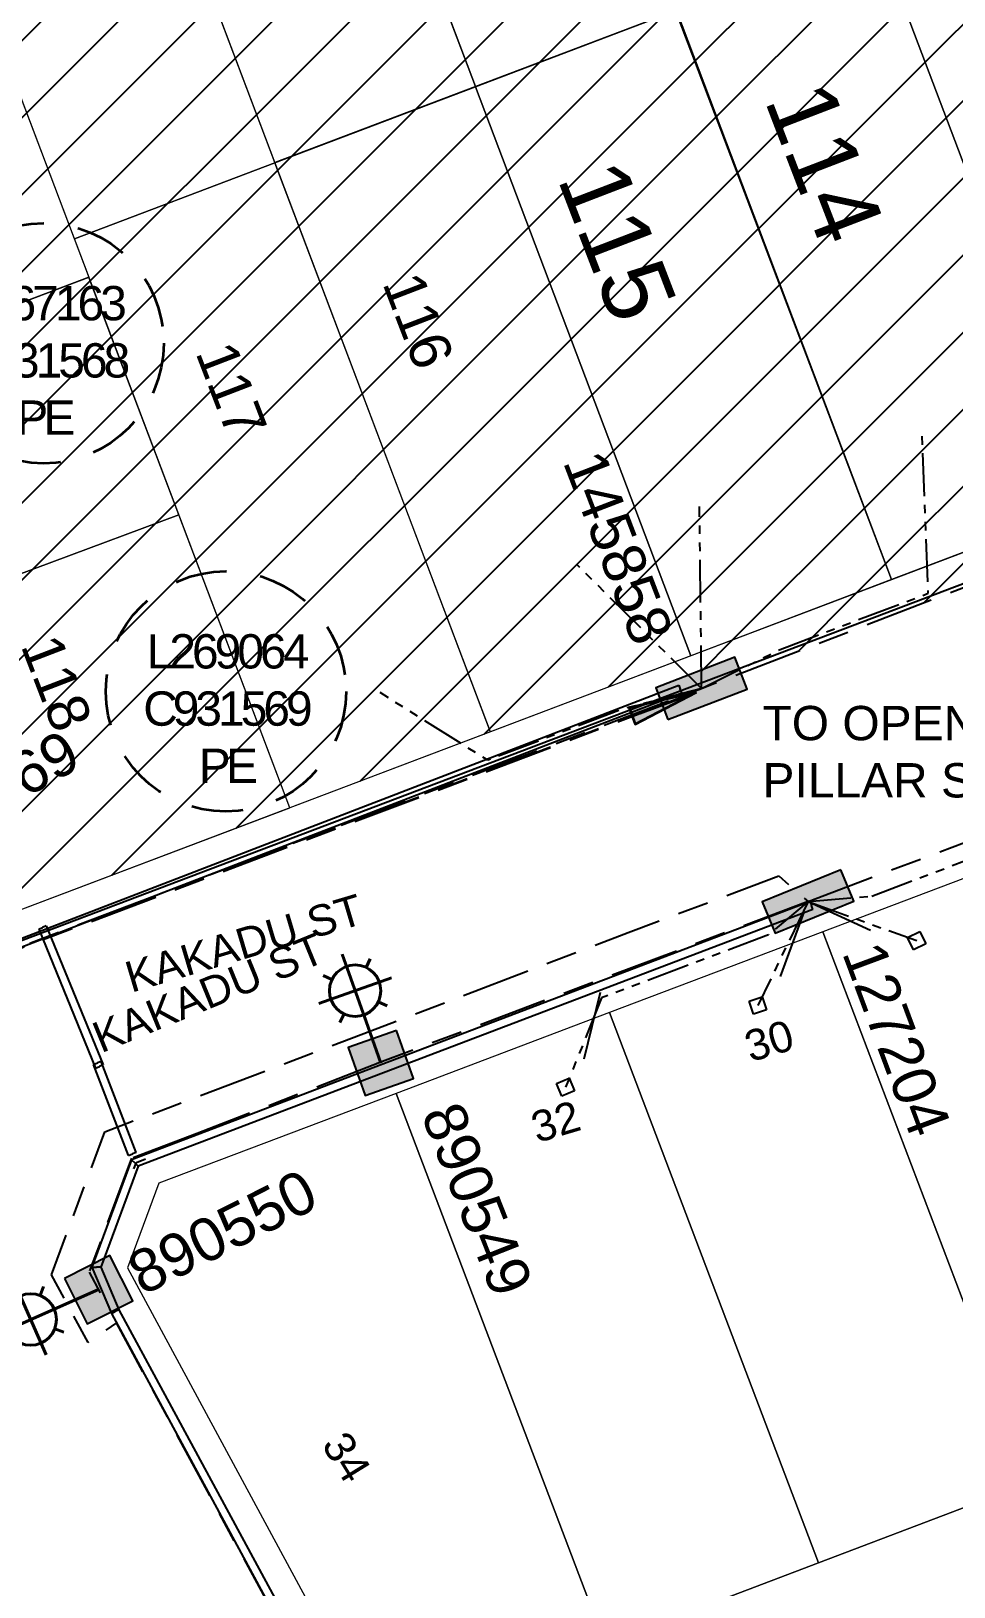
# Model space of a CAD drawing. Header units: metres. Extents: x 308667 to 309873, y 6270550 to 6271594.
# Drawn here: x 309362.5 to 309416.3, y 6271169.6 to 6271260.3 of the extents above; entities that cross this region are included whole.
import ezdxf
from ezdxf.enums import TextEntityAlignment as Align

# ---------------------------------------------------------------- set-up
doc = ezdxf.new("R2010")
doc.units = ezdxf.units.M
for name, pattern in [('Cable Exist UG', [8.2, 4, -1.2, 1.8, -1.2]), ('Dash', [5, 3, -2]), ('PHANTOMX2', [5, 2.5, -0.5, 0.5, -0.5, 0.5, -0.5])]:
    doc.linetypes.add(name, pattern=pattern)
doc.layers.get('0').update_dxf_attribs({"color": 6})
for name, color, linetype, lineweight in [('_User Miscellaneous1', 41, 'Continuous', 13), ('_User_LV_Exist', 5, 'Continuous', 35), ('Cadastre Developer_SP_NEW', 54, 'Continuous', 15), ('Cadastre Land Parcels_SP_EXT', 96, 'Continuous', 15), ('Cadastre Roads_SP_EXT', 54, 'Continuous', 15), ('Mains_LV_EXT', 161, 'Continuous', 25), ('Mains_LV_SL_EXT', 141, 'Continuous', 25)]:
    doc.layers.add(name, color=color, linetype=linetype, lineweight=lineweight)
for name, color, linetype in [('Equip_SP_SL_EXT', 7, 'Continuous'), ('Mains_LV_New_T84', 2, 'Cable x'), ('Notes', 7, 'Continuous'), ('Services_SP_EXT', 42, 'PHANTOMX2'), ('Services_SP_NEW_UG', 2, 'PHANTOMX2'), ('SupportsUG_SP_LV_EXT', 7, 'Continuous'), ('SupportsUG_SP_LV_SL_EXT', 7, 'Continuous'), ('Trench_SP_EXT', 7, 'Continuous'), ('UG_Details_SP_MISC', 7, 'Continuous')]:
    doc.layers.add(name, color=color, linetype=linetype)
doc.styles.add('COLUMN_LABEL', font='arial.ttf')
doc.styles.add('iecARIAL', font='arial.ttf', dxfattribs={"height": 2})
doc.styles.add('POLE_LABEL', font='arial.ttf', dxfattribs={"height": 2})
doc.styles.get("Standard").update_dxf_attribs({"font": 'arial.ttf'})
doc.linetypes.add('Cable New UG', pattern='A,7,-0.25,["x",Standard,S=2,R=0,X=0.2,Y=-0.8],-2.1', length=9.35)
doc.linetypes.add('Cable x', pattern='A,5,-0.25,["x",Standard,S=2,R=0,X=0,Y=-0.8],-1.5', length=6.75)

# ---------------------------------------------------------------- blocks, each defined once
blk = doc.blocks.new('COLUMN_EXT')
blk.add_hatch(color=256).paths.add_polyline_path([(-1.485, 1.485), (-1.485, -1.485), (1.485, -1.485), (1.485, 1.485)])
blk.add_lwpolyline([(-1.485, -1.485), (1.485, -1.485), (1.485, 1.485), (-1.485, 1.485)], close=True)
for tag, height, style, flags, p in [('ASSET_NUM', 2.5, 'COLUMN_LABEL', 8, (2, 2)), ('STRUCTURE_PLANT_NUMBER', 0.2, 'POLE_LABEL', 9, (1.813, 0.031)), ('STREET_CODE', 0.2, 'COLUMN_LABEL', 9, (1.813, -0.2))]:
    blk.add_attdef(tag, text='', height=height, dxfattribs=dict(style=style, flags=flags)).set_placement(p, align=Align.MIDDLE_LEFT)
at = {"flags": 9}
for tag, p in [('OWNED_BY', (1.813, -0.6)), ('STATE', (1.813, -0.8)), ('COLUMN_TYPE', (1.813, -0.4)), ('USAGE', (1.813, -1)), ('STREETNAME', (1.813, -1.6)), ('SUBURB', (1.813, -1.8)), ('LEGEND', (1.813, -1.2)), ('LOCATION', (1.813, -1.4)), ('NOTES', (1.813, -2))]:
    blk.add_attdef(tag, text='', height=0.2, dxfattribs=at).set_placement(p, align=Align.MIDDLE_LEFT)
at = {"flags": 1}
blk.add_attdef('Z', (1.813, -2.351), '', height=0.2, dxfattribs=at)
blk = doc.blocks.new('PILLAR_EXT')
blk.add_hatch(color=256).paths.add_polyline_path([(-2.475, 0.99), (-2.475, -0.99), (2.475, -0.99), (2.475, 0.99)])
blk.add_lwpolyline([(-2.475, -0.99), (2.475, -0.99), (2.475, 0.99), (-2.475, 0.99)], close=True)
at = {"style": 'iecARIAL', "flags": 8}
blk.add_attdef('ASSET_NUM', (1.5, 3.5), '', height=2.5, dxfattribs=at)
for tag, p, flags in [('OWNED_BY', (0, -0.2), 9), ('STATE', (0, -0.4), 9), ('SUPPORT_TYPE', (0, -0.6), 9), ('USAGE', (0, -0.8), 9), ('LEGEND', (0, -1), 9), ('STREETNAME', (0, -1.8), 9), ('SUBURB', (0, -2), 1), ('LOCATION', (0, -1.2), 9), ('NOTES', (0, -1.4), 9), ('PARENT', (0, -1.6), 9)]:
    blk.add_attdef(tag, p, '', height=0.2, dxfattribs=dict(flags=flags))
blk = doc.blocks.new('*U385')
at = {"lineweight": 40}
for p, q in [((-0.746, 2.098), (-2.254, 6.338)), ((-0.615, 6.081), (-0.856, 5.573)), ((-3.62, 3.464), (0.62, 4.972)), ((-3.363, 5.103), (-2.855, 4.862)), ((-2.386, 2.355), (-2.144, 2.863)), ((0, 0), (-0.999, 2.808)), ((0.362, 3.332), (-0.146, 3.574))]:
    blk.add_line(p, q, dxfattribs=at)
blk.add_circle((-1.5, 4.218), 1.5, dxfattribs=at)
at = {"style": 'iecARIAL', "flags": 8}
blk.add_attdef('ASSET_NUM', (1.5, 1.5), '', height=2.5, dxfattribs=at)
for tag, p, height, flags in [('CONSTRUCTED_VOLTAGE', (0.981, -0.653), 0.2, 9), ('CONTROL_TYPE', (0.981, -0.853), 0.2, 9), ('LANTERN_PURPOSE', (0.981, -1.053), 0.2, 9), ('LNUMBER', (2.181, -3.253), 2.5, 8), ('OPERATING_VOLTAGE', (0.981, -1.653), 0.2, 9), ('ORIENTATION', (0.981, -1.853), 0.2, 9), ('LANTERN_TYPE', (0.981, -1.253), 0.2, 9), ('NO_PHASES', (0.981, -1.453), 0.2, 9), ('OWNED_BY', (0.981, -2.053), 0.2, 9), ('STATE', (0.981, -2.253), 0.2, 9), ('CEXIST', (0.981, -2.653), 0.2, 9), ('CNEW', (0.981, -2.853), 0.2, 9), ('USAGE', (0.981, -2.453), 0.2, 9), ('CNUMBER', (0.981, -3.053), 0.2, 9), ('CREMOVE', (0.981, -3.253), 0.2, 9), ('CREPLACE', (0.981, -3.453), 0.2, 9), ('LKINGHEIGHT', (0.981, -3.653), 0.2, 9), ('LBRACKET', (0.981, -3.853), 0.2, 9), ('LBRACKETVOCAB', (0.981, -4.053), 0.2, 9), ('LCATEGORY', (0.981, -4.253), 0.2, 9), ('LCHARGE1', (0.981, -4.453), 0.2, 9), ('LCHARGE1PERCENT', (0.981, -4.653), 0.2, 9), ('LCHARGE2', (0.981, -4.853), 0.2, 9), ('LCHARGE2PERCENT', (0.981, -5.053), 0.2, 9), ('LCHARGE3', (0.981, -5.253), 0.2, 9), ('LCHARGE3PERCENT', (0.981, -5.453), 0.2, 9), ('LEXIST', (0.981, -5.653), 0.2, 9), ('LLAMP', (0.981, -5.853), 0.2, 9), ('LLAMPVOCAB', (0.981, -6.053), 0.2, 9), ('LMAST', (0.981, -6.253), 0.2, 9), ('LMASTVOCAB', (0.981, -6.453), 0.2, 9), ('LNEW', (0.981, -6.653), 0.2, 9), ('LANTNUMBER', (0.981, -6.853), 0.2, 9), ('LOUTREACH', (0.981, -7.253), 0.2, 9), ('LOUTREACHVOCAB', (0.981, -7.453), 0.2, 9), ('LRATECODE', (0.981, -7.653), 0.2, 9), ('LREMOVE', (0.981, -7.853), 0.2, 9), ('LREPLACE', (0.981, -8.053), 0.2, 9), ('LTYPE', (0.981, -8.253), 0.2, 9), ('STREETNAME', (0.981, -9.253), 0.2, 9), ('LTYPEVOCAB', (0.981, -8.453), 0.2, 9), ('LEGEND', (0.981, -8.653), 0.2, 9), ('LOCATION', (0.981, -8.853), 0.2, 9), ('NOTES', (0.981, -9.053), 0.2, 9), ('SUBURB', (0.981, -9.453), 0.2, 1)]:
    blk.add_attdef(tag, p, '', height=height, dxfattribs=dict(flags=flags))
blk = doc.blocks.new('*U386')
at = {"lineweight": 40}
for p, q in [((-3.047, -3.797), (-4.858, 0.323)), ((-3.204, 0.185), (-3.408, -0.339)), ((0, 0), (-2.582, -1.135)), ((-1.893, -0.832), (-6.012, -2.642)), ((-5.874, -0.988), (-5.35, -1.193)), ((-2.031, -2.486), (-2.555, -2.281)), ((-4.701, -3.659), (-4.497, -3.135))]:
    blk.add_line(p, q, dxfattribs=at)
blk.add_circle((-3.953, -1.737), 1.5, dxfattribs=at)
at = {"style": 'iecARIAL', "flags": 8}
blk.add_attdef('ASSET_NUM', (1.5, 1.5), '', height=2.5, dxfattribs=at)
for tag, p, height, flags in [('CONSTRUCTED_VOLTAGE', (0.981, -0.653), 0.2, 9), ('CONTROL_TYPE', (0.981, -0.853), 0.2, 9), ('LANTERN_PURPOSE', (0.981, -1.053), 0.2, 9), ('LNUMBER', (2.181, -3.253), 2.5, 8), ('OPERATING_VOLTAGE', (0.981, -1.653), 0.2, 9), ('ORIENTATION', (0.981, -1.853), 0.2, 9), ('LANTERN_TYPE', (0.981, -1.253), 0.2, 9), ('NO_PHASES', (0.981, -1.453), 0.2, 9), ('OWNED_BY', (0.981, -2.053), 0.2, 9), ('STATE', (0.981, -2.253), 0.2, 9), ('CEXIST', (0.981, -2.653), 0.2, 9), ('CNEW', (0.981, -2.853), 0.2, 9), ('USAGE', (0.981, -2.453), 0.2, 9), ('CNUMBER', (0.981, -3.053), 0.2, 9), ('CREMOVE', (0.981, -3.253), 0.2, 9), ('CREPLACE', (0.981, -3.453), 0.2, 9), ('LKINGHEIGHT', (0.981, -3.653), 0.2, 9), ('LBRACKET', (0.981, -3.853), 0.2, 9), ('LBRACKETVOCAB', (0.981, -4.053), 0.2, 9), ('LCATEGORY', (0.981, -4.253), 0.2, 9), ('LCHARGE1', (0.981, -4.453), 0.2, 9), ('LCHARGE1PERCENT', (0.981, -4.653), 0.2, 9), ('LCHARGE2', (0.981, -4.853), 0.2, 9), ('LCHARGE2PERCENT', (0.981, -5.053), 0.2, 9), ('LCHARGE3', (0.981, -5.253), 0.2, 9), ('LCHARGE3PERCENT', (0.981, -5.453), 0.2, 9), ('LEXIST', (0.981, -5.653), 0.2, 9), ('LLAMP', (0.981, -5.853), 0.2, 9), ('LLAMPVOCAB', (0.981, -6.053), 0.2, 9), ('LMAST', (0.981, -6.253), 0.2, 9), ('LMASTVOCAB', (0.981, -6.453), 0.2, 9), ('LNEW', (0.981, -6.653), 0.2, 9), ('LANTNUMBER', (0.981, -6.853), 0.2, 9), ('LOUTREACH', (0.981, -7.253), 0.2, 9), ('LOUTREACHVOCAB', (0.981, -7.453), 0.2, 9), ('LRATECODE', (0.981, -7.653), 0.2, 9), ('LREMOVE', (0.981, -7.853), 0.2, 9), ('LREPLACE', (0.981, -8.053), 0.2, 9), ('LTYPE', (0.981, -8.253), 0.2, 9), ('STREETNAME', (0.981, -9.253), 0.2, 9), ('LTYPEVOCAB', (0.981, -8.453), 0.2, 9), ('LEGEND', (0.981, -8.653), 0.2, 9), ('LOCATION', (0.981, -8.853), 0.2, 9), ('NOTES', (0.981, -9.053), 0.2, 9), ('SUBURB', (0.981, -9.453), 0.2, 1)]:
    blk.add_attdef(tag, p, '', height=height, dxfattribs=dict(flags=flags))
blk = doc.blocks.new('CCP_EXT')
at = {"flags": 9}
for tag, p in [('STATE', (0, -1.8)), ('USAGE', (0, -1.2)), ('LEGEND', (0, -1.4)), ('LIFE_SUPPORT', (0, -1.6)), ('NOTES', (0, -2))]:
    blk.add_attdef(tag, text='', height=0.2, dxfattribs=at).set_placement(p, align=Align.MIDDLE_LEFT)
blk.add_wipeout([(0, 0.566), (0.566, 0), (0, -0.566), (-0.566, 0)])
blk.add_lwpolyline([(-0.566, 0), (0, 0.566), (0.566, 0), (0, -0.566), (-0.566, 0)])
at = {"flags": 1}
blk.add_attdef('Z', (0, 0), '', height=0.2, dxfattribs=at)
at = {"flags": 9}
for tag, p in [('CCP_TYPE', (0, 0)), ('OPERATING_VOLTAGE', (0, -0.6)), ('ORIENTATION', (0, -0.8)), ('OWNED_BY', (0, -1)), ('CONSTRUCTED_VOLTAGE', (0, -0.2)), ('NO_PHASES', (0, -0.4))]:
    blk.add_attdef(tag, text='', height=0.2, dxfattribs=at).set_placement(p, align=Align.MIDDLE_LEFT)
blk = doc.blocks.new('*U416')
h = blk.add_hatch(color=256)
h.dxf.hatch_style = 1
h.paths.add_polyline_path([(-1.717, 3.613), (-0.452, -0.215), (0.452, 0.215)])
blk.add_line((-0.215, 0.452), (-1.717, 3.613))
at = {"flags": 128}
blk.add_lwpolyline([(-1.717, 3.613), (-0.452, -0.215), (0.452, 0.215)], close=True, dxfattribs=at)
blk.add_circle((0, 0), 0.0001)

msp = doc.modelspace()

# ---------------------------------------------------------------- hatches: boundary and pattern name
at = {"layer": 'Notes'}
h = msp.add_hatch(dxfattribs=at)
h.set_pattern_fill('ANSI31', color=256)
h.paths.add_polyline_path([(309385.374, 6271300.392), (309329.159, 6271279.105), (309326.836, 6271273.948), (309338.707, 6271242.678), (309355.837, 6271211.014), (309361.48, 6271208.914), (309412.652, 6271228.314), (309400.062, 6271261.459), (309400.102, 6271261.475)])
h.paths.add_polyline_path([(309404.819, 6271293.483), (309408.884, 6271282.906), (309414.508, 6271285.067), (309410.443, 6271295.644)], flags=24)
h.paths.add_polyline_path([(309389.925, 6271291.894), (309394.003, 6271281.285), (309399.722, 6271283.483), (309395.644, 6271294.092)], flags=24)
h.paths.add_polyline_path([(309378.3, 6271287.486), (309382.377, 6271276.877), (309388.096, 6271279.075), (309384.019, 6271289.684)], flags=24)
h.paths.add_polyline_path([(309366.824, 6271283.125), (309370.889, 6271272.548), (309376.513, 6271274.709), (309372.448, 6271285.286)], flags=24)
h.paths.add_polyline_path([(309355.696, 6271278.915), (309359.774, 6271268.304), (309365.497, 6271270.504), (309361.419, 6271281.114)], flags=24)
h.paths.add_polyline_path([(309338.769, 6271279.423), (309342.834, 6271268.845), (309348.457, 6271271.007), (309344.392, 6271281.584)], flags=24)
h.paths.add_polyline_path([(309343.969, 6271265.71), (309348.034, 6271255.132), (309353.658, 6271257.294), (309349.593, 6271267.871)], flags=24)
h.paths.add_polyline_path([(309348.707, 6271252.976), (309352.784, 6271242.367), (309358.503, 6271244.565), (309354.426, 6271255.174)], flags=24)
h.paths.add_polyline_path([(309353.683, 6271239.926), (309357.761, 6271229.317), (309363.48, 6271231.514), (309359.402, 6271242.124)], flags=24)
h.paths.add_polyline_path([(309359.675, 6271224.052), (309363.753, 6271213.443), (309369.472, 6271215.641), (309365.394, 6271226.25)], flags=24)
h.paths.add_polyline_path([(309369.233, 6271243.694), (309373.298, 6271233.117), (309378.922, 6271235.278), (309374.857, 6271245.855)], flags=24)
h.paths.add_polyline_path([(309380.062, 6271247.818), (309384.139, 6271237.209), (309389.858, 6271239.407), (309385.781, 6271250.016)], flags=24)
h.paths.add_polyline_path([(309391.762, 6271252.254), (309395.84, 6271241.645), (309401.559, 6271243.843), (309397.481, 6271254.452)], flags=24)
h.paths.add_polyline_path([(309403.912, 6271256.843), (309407.978, 6271246.266), (309413.601, 6271248.427), (309409.536, 6271259.004)], flags=24)
h = msp.add_hatch(dxfattribs=at)
h.set_pattern_fill('ANSI31', color=256)
h.paths.add_polyline_path([(309411.793, 6271265.899), (309411.79, 6271265.906), (309400.126, 6271261.484), (309412.652, 6271228.314), (309401.561, 6271224.109), (309401.585, 6271221.98), (309448.298, 6271239.979), (309442.568, 6271238.051), (309435.27, 6271235.285), (309434.048, 6271236.429), (309424.358, 6271232.755)])
h.paths.add_polyline_path([(309482.78, 6271254.906), (309471.112, 6271250.477), (309471.112, 6271250.477), (309459.495, 6271246.073), (309446.924, 6271279.227), (309458.545, 6271283.625), (309458.54, 6271283.64), (309470.231, 6271288.064)], flags=16)
h.paths.add_polyline_path([(309458.545, 6271283.625), (309446.924, 6271279.227), (309459.495, 6271246.073), (309471.093, 6271250.47)], flags=0)
h.paths.add_polyline_path([(309391.762, 6271252.254), (309395.84, 6271241.645), (309401.559, 6271243.843), (309397.481, 6271254.452)], flags=24)
h.paths.add_polyline_path([(309403.912, 6271256.843), (309407.978, 6271246.266), (309413.601, 6271248.427), (309409.536, 6271259.004)], flags=24)
h.paths.add_polyline_path([(309441.66, 6271255.717), (309446.294, 6271243.645), (309449.869, 6271245.017), (309445.235, 6271257.089)], flags=24)
h.paths.add_polyline_path([(309426.946, 6271265.576), (309431.011, 6271254.999), (309436.634, 6271257.16), (309432.569, 6271267.738)], flags=24)
h.paths.add_polyline_path([(309438.545, 6271269.974), (309442.61, 6271259.397), (309448.233, 6271261.558), (309444.168, 6271272.135)], flags=24)
h.paths.add_polyline_path([(309415.011, 6271261.07), (309419.089, 6271250.459), (309424.812, 6271252.659), (309420.734, 6271263.269)], flags=24)
h = msp.add_hatch(dxfattribs=at)
h.set_pattern_fill('ANSI31', color=256)
h.paths.add_polyline_path([(309423.481, 6271270.331), (309423.478, 6271270.338), (309411.793, 6271265.899), (309424.358, 6271232.755), (309436.027, 6271237.179)])
h.paths.add_polyline_path([(309403.912, 6271256.843), (309407.978, 6271246.266), (309413.601, 6271248.427), (309409.536, 6271259.004)], flags=24)
h.paths.add_polyline_path([(309426.946, 6271265.576), (309431.011, 6271254.999), (309436.634, 6271257.16), (309432.569, 6271267.738)], flags=24)
h.paths.add_polyline_path([(309415.011, 6271261.07), (309419.089, 6271250.459), (309424.812, 6271252.659), (309420.734, 6271263.269)], flags=24)

# ---------------------------------------------------------------- linework, layer by layer
at = {"layer": '_User Miscellaneous1', "color": 1, "flags": 128}
for points in [[(309400.102, 6271261.475), (309388.411, 6271257.05), (309373.653, 6271295.976), (309385.367, 6271300.409), (309400.126, 6271261.484)], [(309436.027, 6271237.179), (309424.358, 6271232.755), (309411.793, 6271265.899), (309423.478, 6271270.338), (309436.027, 6271237.179)], [(309424.34, 6271232.745), (309412.646, 6271228.329), (309400.062, 6271261.459), (309411.793, 6271265.899), (309424.359, 6271232.752)], [(309412.651, 6271228.316), (309400.964, 6271223.883), (309388.417, 6271257.036), (309400.126, 6271261.484), (309412.651, 6271228.316)], [(309341.873, 6271236.825), (309338.707, 6271242.678), (309336.067, 6271249.632), (309360.917, 6271259.068), (309365.889, 6271245.932), (309341.873, 6271236.825)]]:
    msp.add_lwpolyline(points, dxfattribs=at)
at = {"layer": '_User_LV_Exist', "color": 4, "linetype": 'Cable Exist UG', "flags": 128}
msp.add_lwpolyline([(309295.351, 6271223.629), (309289.62, 6271221.135), (309291.187, 6271217.679), (309302.982, 6271222.249), (309308.392, 6271224.345), (309312.81, 6271226.057), (309310.725, 6271230.655), (309307.839, 6271237.019), (309307.839, 6271237.019), (309307.839, 6271237.019), (309307.839, 6271237.019), (309307.839, 6271237.019), (309318.027, 6271240.966), (309322.152, 6271242.564), (309334.167, 6271248.98), (309336.903, 6271241.774), (309347.102, 6271222.921), (309354.454, 6271209.333), (309361.505, 6271206.709), (309400.553, 6271221.498), (309400.553, 6271221.498), (309400.553, 6271221.498)], dxfattribs=at)
at = {"layer": '_User_LV_Exist', "linetype": 'Dash'}
for centre in [(309363.242, 6271242.092), (309373.871, 6271221.804)]:
    msp.add_circle(centre, 7, dxfattribs=at)
at = {"layer": 'Cadastre Developer_SP_NEW'}
for points in [[(309551.302, 6271318.803), (309458.54, 6271283.64), (309443.805, 6271322.573), (309329.157, 6271279.106), (309326.836, 6271273.948), (309338.707, 6271242.678), (309355.837, 6271211.014), (309361.48, 6271208.914), (309573.017, 6271289.11), (309574.081, 6271293.501), (309551.302, 6271318.803)], [(309388.415, 6271257.042), (309376.724, 6271252.618), (309361.988, 6271291.553), (309373.676, 6271295.985), (309388.414, 6271257.043)], [(309376.726, 6271252.611), (309365.038, 6271248.18), (309350.3, 6271287.122), (309361.991, 6271291.546), (309376.726, 6271252.611)], [(309400.963, 6271223.885), (309389.276, 6271219.452), (309376.726, 6271252.611), (309388.417, 6271257.036), (309400.963, 6271223.885)], [(309389.276, 6271219.452), (309377.585, 6271215.027), (309365.038, 6271248.18), (309376.726, 6271252.611), (309389.275, 6271219.453)], [(309348.907, 6271223.823), (309355.837, 6271211.014), (309361.48, 6271208.914), (309377.587, 6271215.021), (309371.127, 6271232.09), (309348.907, 6271223.823)]]:
    msp.add_lwpolyline(points, dxfattribs=at)
msp.add_lwpolyline([(309371.127, 6271232.09), (309365.88, 6271245.928), (309341.873, 6271236.825), (309348.907, 6271223.823)], close=True, dxfattribs=at)
at = {"layer": 'Cadastre Land Parcels_SP_EXT', "linetype": 'Continuous'}
for points in [[(309429.55, 6271179.043), (309435.252, 6271181.206), (309422.966, 6271213.222), (309408.657, 6271207.801), (309420.831, 6271175.737), (309429.55, 6271179.043)], [(309417.192, 6271174.357), (309420.831, 6271175.737), (309408.657, 6271207.801), (309396.22, 6271203.089), (309408.397, 6271171.021), (309417.192, 6271174.357)], [(309400.123, 6271167.883), (309408.397, 6271171.021), (309396.22, 6271203.089), (309383.782, 6271198.377), (309395.961, 6271166.306), (309400.123, 6271167.883)], [(309395.961, 6271166.306), (309383.782, 6271198.377), (309369.965, 6271193.143), (309368.126, 6271188.206), (309382.689, 6271161.273), (309395.961, 6271166.306)], [(309429.11, 6271142.911), (309417.192, 6271174.357), (309408.397, 6271171.021), (309400.123, 6271167.883), (309412.069, 6271136.391), (309429.11, 6271142.911)]]:
    msp.add_lwpolyline(points, close=True, dxfattribs=at)
at = {"layer": 'Mains_LV_EXT', "linetype": 'Cable Exist UG', "flags": 128}
msp.add_lwpolyline([(309407.789, 6271209.559), (309429.1, 6271217.614), (309429.1, 6271217.614), (309432.885, 6271219.045), (309432.391, 6271220.996), (309432.391, 6271220.996), (309459.83, 6271231.369), (309461.353, 6271229.846)], dxfattribs=at)
at = {"layer": 'Mains_LV_SL_EXT', "linetype": 'Cable Exist UG'}
msp.add_lwpolyline([(309382.891, 6271200.194), (309372.197, 6271196.048), (309372.197, 6271196.048), (309368.373, 6271194.598), (309365.9, 6271187.96), (309366.547, 6271186.763)], dxfattribs=at)
at = {"layer": 'Services_SP_EXT'}
msp.add_lwpolyline([(309407.789, 6271209.559), (309411.502, 6271209.879), (309411.502, 6271209.879), (309422.55, 6271214.067), (309427.097, 6271211.776)], dxfattribs=at)
at = {"layer": 'Services_SP_NEW_UG', "color": 2, "flags": 128}
for points in [[(309401.585, 6271221.98), (309406.173, 6271224.254), (309414.789, 6271227.52), (309414.421, 6271236.976)], [(309401.585, 6271221.98), (309401.465, 6271232.582)], [(309401.585, 6271221.98), (309394.331, 6271229.178)], [(309401.585, 6271221.98), (309397.05, 6271220.795), (309389.124, 6271217.79), (309382.85, 6271221.732)]]:
    msp.add_lwpolyline(points, dxfattribs=at)
at = {"layer": 'Trench_SP_EXT', "linetype": 'Cable Exist UG'}
for points in [[(309406.189, 6271205.189), (309407.789, 6271209.559), (309412.257, 6271207.523)], [(309394.743, 6271200.388), (309395.812, 6271204.71)], [(309368.507, 6271193.988), (309368.663, 6271194.354), (309369.185, 6271194.565)]]:
    msp.add_lwpolyline(points, dxfattribs=at)
at = {"layer": 'UG_Details_SP_MISC'}
for p, q in [((309361.875, 6271207.381), (309400.258, 6271222.16)), ((309400.258, 6271222.16), (309400.344, 6271221.936)), ((309361.884, 6271206.871), (309400.431, 6271221.712)), ((309400.431, 6271221.712), (309400.344, 6271221.936)), ((309407.906, 6271209.552), (309407.991, 6271209.328)), ((309408.076, 6271209.103), (309407.991, 6271209.328)), ((309362.958, 6271207.955), (309363.18, 6271208.045)), ((309362.958, 6271207.955), (309366.271, 6271199.855)), ((309363.402, 6271208.136), (309363.18, 6271208.045)), ((309363.402, 6271208.136), (309366.715, 6271200.036)), ((309366.156, 6271200.066), (309366.379, 6271200.152)), ((309368.197, 6271194.766), (309366.156, 6271200.066)), ((309366.271, 6271199.855), (309366.493, 6271199.945)), ((309366.603, 6271200.238), (309366.379, 6271200.152)), ((309366.715, 6271200.036), (309366.493, 6271199.945)), ((309368.645, 6271194.939), (309366.603, 6271200.238)), ((309368.645, 6271194.939), (309368.421, 6271194.853)), ((309368.374, 6271194.513), (309366.06, 6271188.248)), ((309368.749, 6271194.142), (309366.576, 6271188.26)), ((309368.197, 6271194.766), (309368.421, 6271194.853)), ((309368.374, 6271194.513), (309368.561, 6271194.327)), ((309368.749, 6271194.142), (309368.561, 6271194.327)), ((309366.06, 6271188.248), (309366.318, 6271188.254)), ((309366.06, 6271188.248), (309367.198, 6271185.559)), ((309366.576, 6271188.26), (309366.318, 6271188.254)), ((309366.576, 6271188.26), (309367.631, 6271185.768)), ((309367.198, 6271185.559), (309367.415, 6271185.663)), ((309367.198, 6271185.559), (309381.373, 6271159.373)), ((309367.631, 6271185.768), (309367.415, 6271185.663)), ((309367.631, 6271185.768), (309381.795, 6271159.602))]:
    msp.add_line(p, q, dxfattribs=at)

# ---------------------------------------------------------------- block references
at = {"layer": '_User_LV_Exist', "color": 5, "linetype": 'Cable New UG', "lineweight": 0, "rotation": 264.9761996801508}
msp.add_blockref('*U416', (309397.541, 6271220.368), dxfattribs=at)
at = {"layer": 'Equip_SP_SL_EXT'}
for name, p in [('*U385', (309382.895, 6271200.146)), ('*U386', (309366.45, 6271186.943))]:
    msp.add_blockref(name, p, dxfattribs=at)
at = {"layer": 'SupportsUG_SP_LV_EXT'}
ref = msp.add_blockref('PILLAR_EXT', (309401.575, 6271221.976), dxfattribs=dict(at, rotation=21.08141018971962))
ref.add_attrib('ASSET_NUM', '145858', dxfattribs={"layer": '0', "height": 2.5, "rotation": 291}).set_placement((309394.648, 6271235.636), align=Align.MIDDLE_LEFT)
ref = msp.add_blockref('PILLAR_EXT', (309407.789, 6271209.559), dxfattribs=dict(at, rotation=202.1900819538795))
ref.add_attrib('ASSET_NUM', '127204', dxfattribs={"layer": '0', "height": 2.5, "rotation": 290.4199, "style": 'iecARIAL'}).set_placement((309410.923, 6271207.015), align=Align.MIDDLE_LEFT)
at = {"layer": 'SupportsUG_SP_LV_SL_EXT'}
ref = msp.add_blockref('COLUMN_EXT', (309354.012, 6271210.184), dxfattribs=dict(at, rotation=29.0720931809374))
ref.add_attrib('ASSET_NUM', '931569', dxfattribs={"layer": '0', "height": 2.5, "rotation": 29.07209, "style": 'COLUMN_LABEL'}).set_placement((309354.788, 6271212.904), align=Align.MIDDLE_LEFT)
ref = msp.add_blockref('COLUMN_EXT', (309382.895, 6271200.146), dxfattribs=dict(at, rotation=199.4157020399635))
ref.add_attrib('ASSET_NUM', '890549', dxfattribs={"layer": '0', "height": 2.5, "rotation": 291.55158, "style": 'COLUMN_LABEL'}).set_placement((309386.376, 6271197.635), align=Align.MIDDLE_LEFT)
ref = msp.add_blockref('COLUMN_EXT', (309366.45, 6271186.943), dxfattribs=dict(at, rotation=296.7474629741468))
ref.add_attrib('ASSET_NUM', '890550', dxfattribs={"layer": '0', "height": 2.5, "rotation": 26.74746, "style": 'COLUMN_LABEL'}).set_placement((309368.45, 6271187.693), align=Align.MIDDLE_LEFT)

# ---------------------------------------------------------------- texts
at = {"layer": '_User Miscellaneous1', "ltscale": 2}
for s, p in [('114', (309405.777, 6271251.49)), ('115', (309393.712, 6271246.916))]:
    msp.add_text(s, height=4, rotation=291.02293, dxfattribs=at).set_placement(p, align=Align.BOTTOM_CENTER)
at = {"layer": '_User_LV_Exist'}
msp.add_text('KAKADU ST', height=1.8, rotation=22.24896, dxfattribs=at).set_placement((309366.591, 6271200.709))
at = {"layer": '_User_LV_Exist', "char_height": 2, "attachment_point": 5}
for s, insert in [('{\\T0.8;L267163\\PC931568\\PPE}', (309363.242, 6271241.092)), ('{\\T0.8;L269064\\PC931569\\PPE}', (309373.871, 6271220.804))]:
    msp.add_mtext(s, dxfattribs=dict(at, insert=insert))
at = {"layer": '_User_LV_Exist', "lineweight": -2, "insert": (309405.132, 6271220.957), "char_height": 2, "attachment_point": 1}
msp.add_mtext_dynamic_manual_height_columns('TO OPEN POINT\\PPILLAR S145856', width=31.7886, gutter_width=12.5, heights=[0], dxfattribs=at)
at = {"layer": 'Cadastre Developer_SP_NEW'}
for s, p in [('116', (309383.3, 6271242.726)), ('117', (309372.404, 6271238.682)), ('118', (309362.224, 6271221.609))]:
    msp.add_text(s, height=2.4, rotation=291.02293, dxfattribs=at).set_placement(p, align=Align.BOTTOM_CENTER)
at = {"layer": 'Cadastre Land Parcels_SP_EXT'}
for s, rotation, p in [('30', 16.58548, (309404.434, 6271200.191)), ('32', 16.58444, (309391.996, 6271195.479)), ('34', 301.64614, (309379.405, 6271177.91))]:
    msp.add_text(s, height=1.8, rotation=rotation, dxfattribs=at).set_placement(p)
at = {"layer": 'Cadastre Roads_SP_EXT'}
msp.add_text('KAKADU ST', height=1.8, rotation=16.58444, dxfattribs=at).set_placement((309368.347, 6271204.237))

# ---------------------------------------------------------------- next in the draw order: block references
at = {"layer": 'Services_SP_EXT'}
for p, rotation in [((309414.119, 6271207.28), 160.1900822776097), ((309404.859, 6271203.503), 64.19008207198546), ((309393.662, 6271198.747), 68.01630759969906)]:
    msp.add_blockref('CCP_EXT', p, dxfattribs=dict(at, rotation=rotation))

# ---------------------------------------------------------------- next in the draw order: linework, layer by layer
at = {"layer": 'Mains_LV_EXT', "linetype": 'Cable Exist UG', "flags": 128}
msp.add_lwpolyline([(309380.738, 6271160.526), (309379.128, 6271163.476), (309379.128, 6271163.476), (309367.493, 6271185.012), (309365.842, 6271183.86), (309365.842, 6271183.86), (309363.709, 6271187.808), (309366.816, 6271196.147), (309382.307, 6271202.019), (309397.309, 6271207.754), (309397.309, 6271207.754), (309406.089, 6271211.056), (309407.789, 6271209.559)], dxfattribs=at)
at = {"layer": 'Mains_LV_New_T84', "color": 4, "linetype": 'Cable Exist UG', "flags": 128}
msp.add_lwpolyline([(309309.095, 6271245.924), (309309.095, 6271245.924), (309309.095, 6271245.924), (309309.095, 6271245.924), (309309.095, 6271245.924), (309314.77, 6271247.569), (309315.384, 6271246.718), (309334.149, 6271249.049), (309336.884, 6271241.843), (309347.084, 6271222.99), (309354.435, 6271209.402), (309361.487, 6271206.778), (309401.585, 6271221.98), (309448.298, 6271239.979), (309494.93, 6271257.368)], dxfattribs=at)
at = {"layer": 'Mains_LV_SL_EXT', "linetype": 'Cable Exist UG'}
msp.add_lwpolyline([(309407.789, 6271209.559), (309382.689, 6271200.118)], dxfattribs=at)
at = {"layer": 'Services_SP_EXT'}
for points in [[(309407.789, 6271209.559), (309405.476, 6271207.615), (309405.476, 6271207.615), (309395.76, 6271203.942), (309393.662, 6271198.747)], [(309407.789, 6271209.559), (309404.859, 6271203.503)], [(309407.789, 6271209.559), (309414.119, 6271207.28)]]:
    msp.add_lwpolyline(points, dxfattribs=at)
at = {"layer": 'UG_Details_SP_MISC'}
for p, q in [((309407.906, 6271209.552), (309368.374, 6271194.513)), ((309408.076, 6271209.103), (309368.749, 6271194.142))]:
    msp.add_line(p, q, dxfattribs=at)
at = {"layer": 'UG_Details_SP_MISC', "color": 7, "flags": 128}
msp.add_lwpolyline([(309575.789, 6271293.334), (309574.458, 6271287.838), (309361.486, 6271207.098)], dxfattribs=at)

doc.saveas('drawing.dxf')
